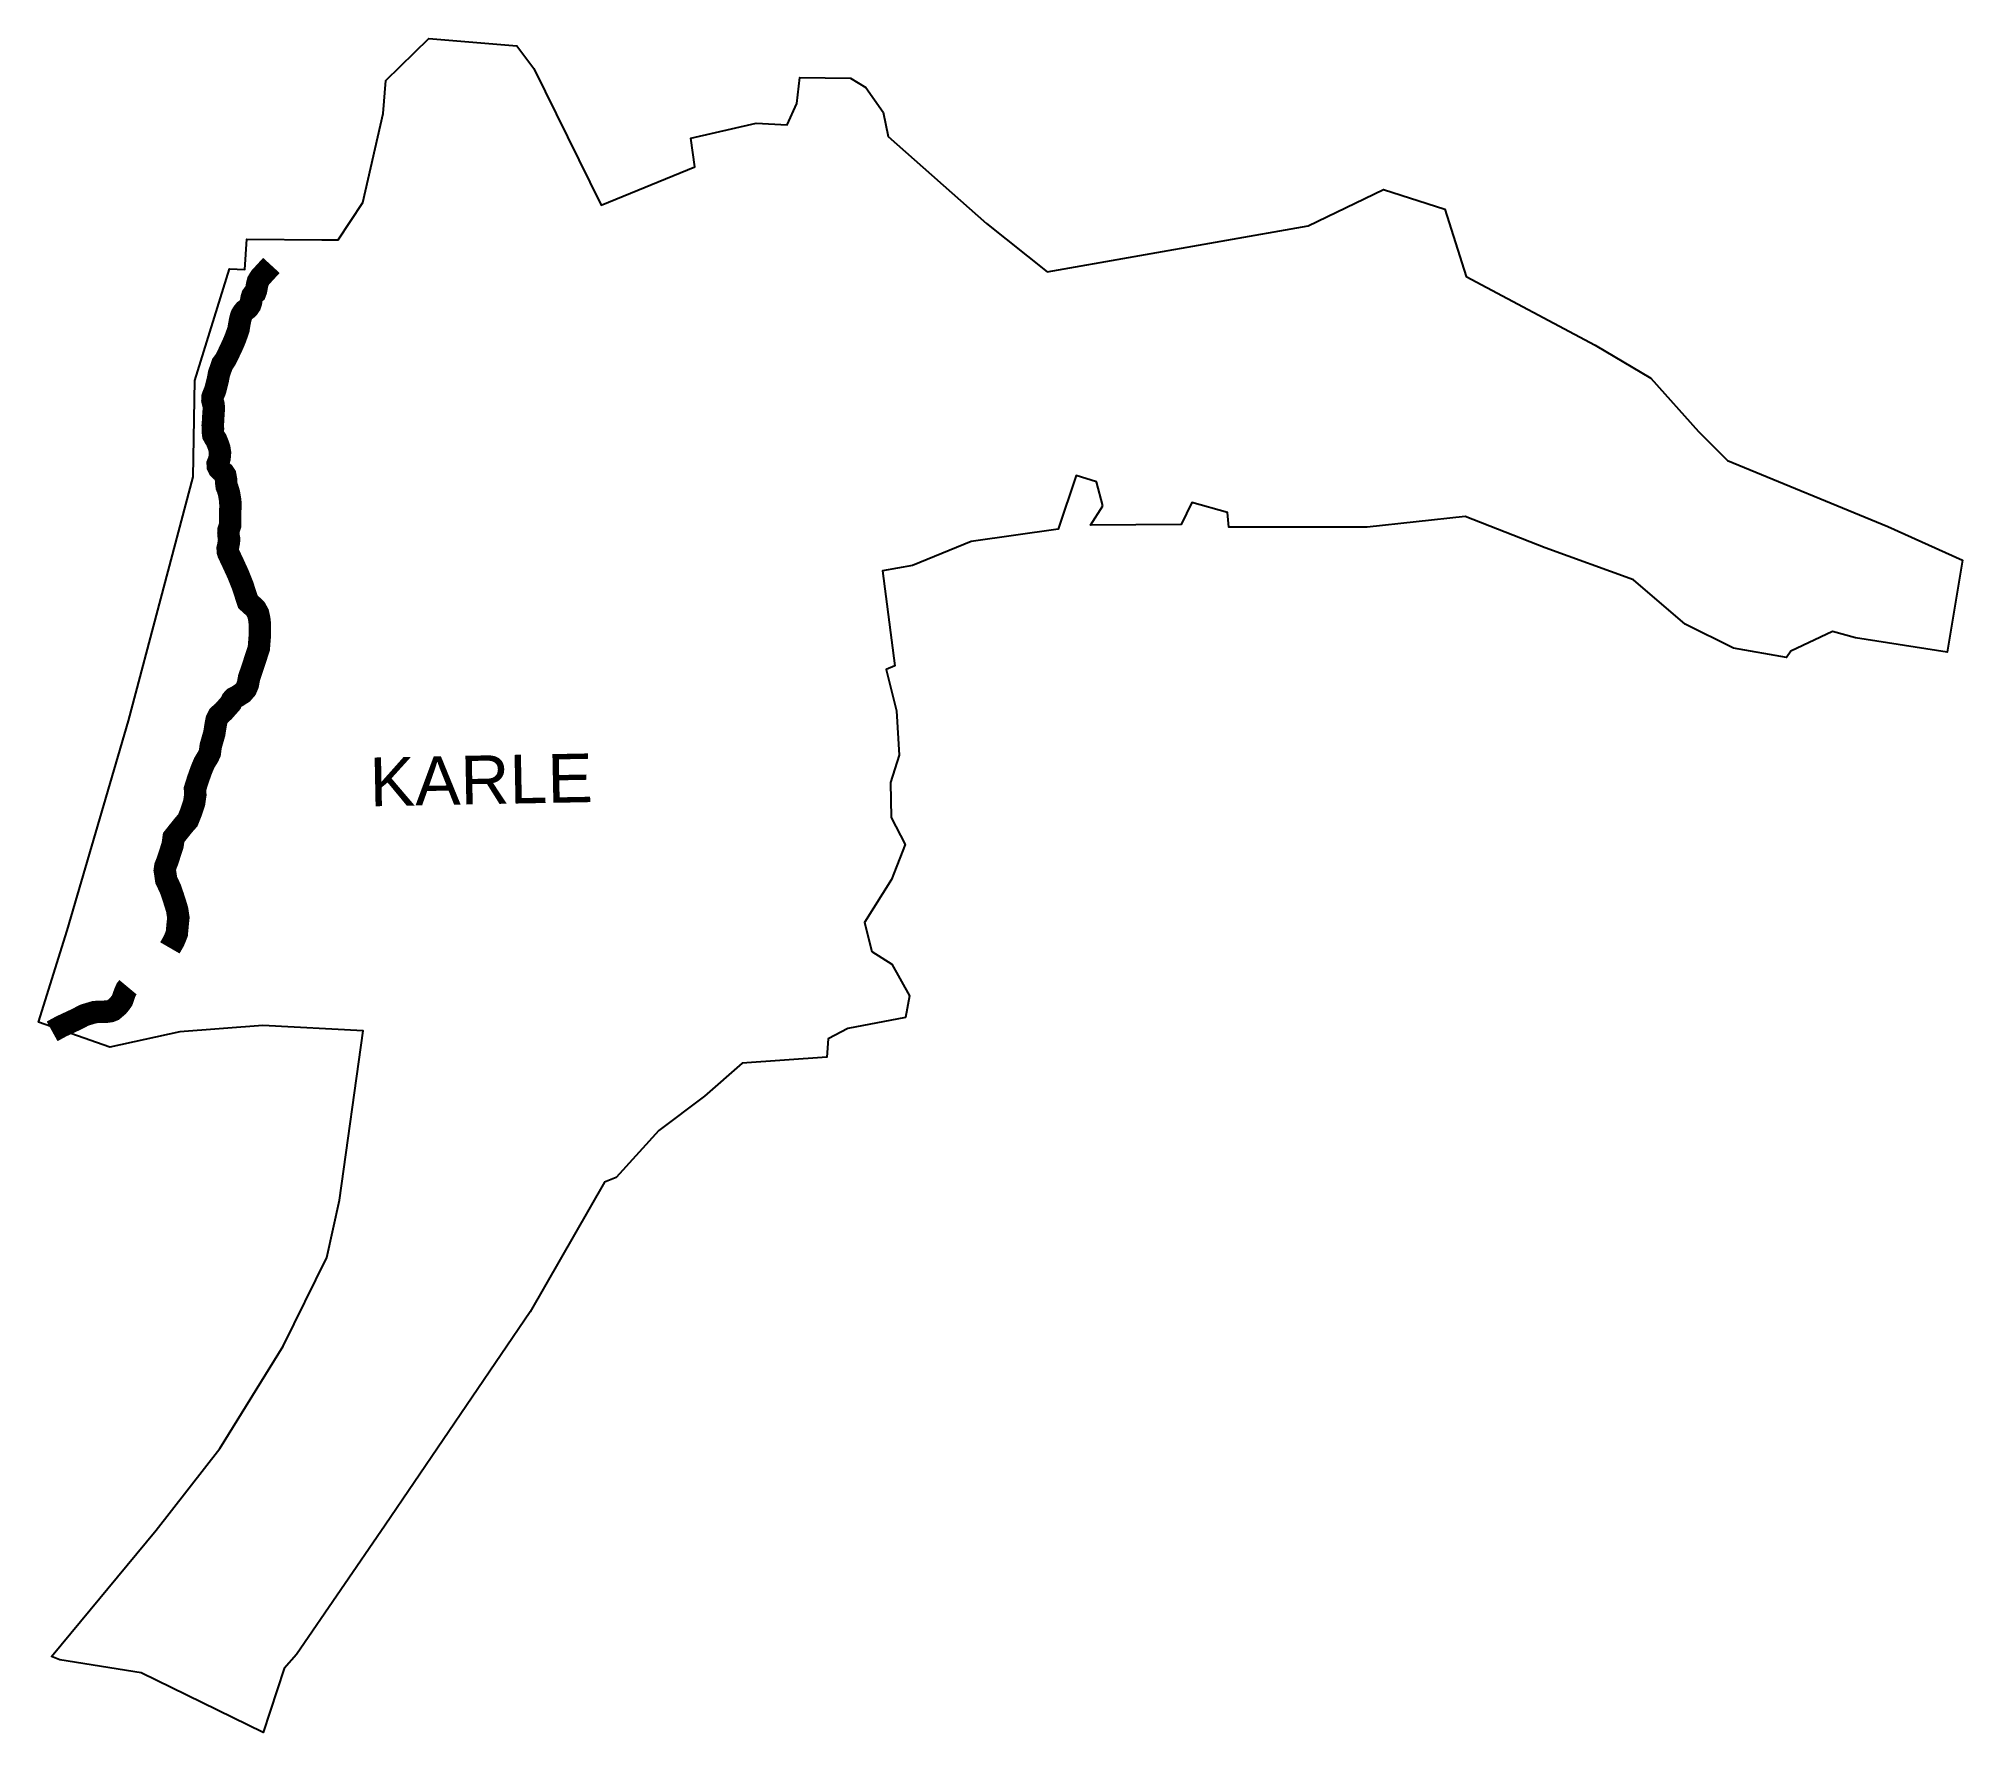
# Model space of a CAD drawing. Header units: metres. Extents: x 286599 to 290893, y 2005491 to 2009272.
import ezdxf

# ---------------------------------------------------------------- set-up
doc = ezdxf.new("R2010")
doc.units = ezdxf.units.M
for name, color, linetype in [('NATURALLY PROTECTED', 3, 'Continuous'), ('village', 4, 'Continuous'), ('VILLAGE NAME', 250, 'Continuous')]:
    doc.layers.add(name, color=color, linetype=linetype)
doc.styles.get("Standard").update_dxf_attribs({"font": 'simplex.shx'})

msp = doc.modelspace()

# ---------------------------------------------------------------- linework, layer by layer
at = {"layer": 'NATURALLY PROTECTED', "flags": 128}
for points in [[(287118.8, 2008765.3, 50, 50, 0), (287118.8, 2008765.3, 50, 50, 0), (287094.2, 2008738.5, 50, 50, 0), (287088.8, 2008729.7, 50, 50, 0), (287087.3, 2008724.2, 50, 50, 0), (287085.9, 2008716.6, 50, 50, 0), (287084.6, 2008709.3, 50, 50, 0), (287082.6, 2008704.1, 50, 50, 0), (287078.5, 2008700.7, 50, 50, 0), (287076.2, 2008697.4, 50, 50, 0), (287074.8, 2008692.9, 50, 50, 0), (287073.9, 2008687.9, 50, 50, 0), (287073.4, 2008682.8, 50, 50, 0), (287071.3, 2008676.8, 50, 50, 0), (287067.7, 2008671.5, 50, 50, 0), (287064.1, 2008668, 50, 50, 0), (287059.5, 2008664.8, 50, 50, 0), (287055.6, 2008660, 50, 50, 0), (287052.7, 2008655.4, 50, 50, 0), (287050.8, 2008650.7, 50, 50, 0), (287049.3, 2008644.7, 50, 50, 0), (287046.9, 2008632.1, 50, 50, 0), (287045.5, 2008623, 50, 50, 0), (287042.5, 2008614, 50, 50, 0), (287039.9, 2008606.8, 50, 50, 0), (287036.9, 2008598.7, 50, 50, 0), (287031.6, 2008586.6, 50, 50, 0), (287024.8, 2008572.1, 50, 50, 0), (287019.1, 2008560.1, 50, 50, 0), (287016.4, 2008555.1, 50, 50, 0), (287013.3, 2008550.4, 50, 50, 0), (287009.2, 2008545, 50, 50, 0), (287007.2, 2008538.8, 50, 50, 0), (287002, 2008524.2, 50, 50, 0), (286999.3, 2008510.2, 50, 50, 0), (286996, 2008496.5, 50, 50, 0), (286993.1, 2008485.7, 50, 50, 0), (286989.2, 2008476.5, 50, 50, 0), (286987.2, 2008471, 50, 50, 0), (286987.1, 2008464.6, 50, 50, 0), (286988.2, 2008459.6, 50, 50, 0), (286989.4, 2008456.4, 50, 50, 0), (286989.9, 2008452.1, 50, 50, 0), (286990.5, 2008448.3, 50, 50, 0), (286990.2, 2008442.7, 50, 50, 0), (286989.3, 2008430.5, 50, 50, 0), (286989, 2008424.1, 50, 50, 0), (286988.7, 2008418, 50, 50, 0), (286987.8, 2008408.2, 50, 50, 0), (286988.5, 2008401.2, 50, 50, 0), (286988.1, 2008394.1, 50, 50, 0), (286989.1, 2008386.7, 50, 50, 0), (286991.8, 2008381.5, 50, 50, 0), (286995.7, 2008375.8, 50, 50, 0), (286999.9, 2008365.5, 50, 50, 0), (287002.6, 2008357.3, 50, 50, 0), (287004.2, 2008347.4, 50, 50, 0), (287003.2, 2008335.2, 50, 50, 0), (287000.9, 2008327.6, 50, 50, 0), (286998.9, 2008322.8, 50, 50, 0), (286999.3, 2008316.8, 50, 50, 0), (287001.8, 2008311.6, 50, 50, 0), (287006.3, 2008307.3, 50, 50, 0), (287012.2, 2008302.5, 50, 50, 0), (287015.9, 2008296.8, 50, 50, 0), (287017.7, 2008286.7, 50, 50, 0), (287018.2, 2008278.8, 50, 50, 0), (287019.1, 2008271.6, 50, 50, 0), (287021.2, 2008266.9, 50, 50, 0), (287024.2, 2008256.9, 50, 50, 0), (287025.5, 2008249.3, 50, 50, 0), (287027.1, 2008239.2, 50, 50, 0), (287027.4, 2008226.5, 50, 50, 0), (287026.6, 2008208.9, 50, 50, 0), (287026.7, 2008195.9, 50, 50, 0), (287026.7, 2008185.3, 50, 50, 0), (287024.9, 2008179.8, 50, 50, 0), (287023.2, 2008175, 50, 50, 0), (287022.8, 2008168.1, 50, 50, 0), (287023.4, 2008160.7, 50, 50, 0), (287024.6, 2008153.9, 50, 50, 0), (287023.8, 2008146.7, 50, 50, 0), (287022.1, 2008137.6, 50, 50, 0), (287021.2, 2008134.1, 50, 50, 0), (287021.5, 2008126.6, 50, 50, 0), (287022.8, 2008122.6, 50, 50, 0), (287029.8, 2008107.8, 50, 50, 0), (287033.2, 2008100.6, 50, 50, 0), (287044.5, 2008076, 50, 50, 0), (287054.6, 2008050.8, 50, 50, 0), (287066.4, 2008014.4, 50, 50, 0), (287074.5, 2008007.2, 50, 50, 0), (287083.7, 2007998.2, 50, 50, 0), (287089, 2007988.7, 50, 50, 0), (287091.8, 2007976.2, 50, 50, 0), (287093.2, 2007963.4, 50, 50, 0), (287093.3, 2007942.9, 50, 50, 0), (287090.8, 2007910.8, 50, 50, 0), (287079.5, 2007876.1, 50, 50, 0), (287068.9, 2007844.4, 50, 50, 0), (287066.3, 2007829.8, 50, 50, 0), (287061.9, 2007819.7, 50, 50, 0), (287054.6, 2007811.2, 50, 50, 0), (287043.6, 2007804, 50, 50, 0), (287035.2, 2007799.6, 50, 50, 0), (287031.3, 2007795.3, 50, 50, 0), (287028.3, 2007788.4, 50, 50, 0), (287012.1, 2007770, 50, 50, 0), (287001.1, 2007760.3, 50, 50, 0), (286996.7, 2007751.5, 50, 50, 0), (286994.9, 2007742.7, 50, 50, 0), (286991.3, 2007720.3, 50, 50, 0), (286983.3, 2007692.3, 50, 50, 0), (286981.4, 2007676.7, 50, 50, 0), (286977.1, 2007668, 50, 50, 0), (286973.3, 2007662, 50, 50, 0), (286969.3, 2007655.4, 50, 50, 0), (286965.4, 2007646.3, 50, 50, 0), (286961.6, 2007636.7, 50, 50, 0), (286954.8, 2007617.6, 50, 50, 0), (286948.3, 2007596.9, 50, 50, 0), (286949.1, 2007583.9, 50, 50, 0), (286946.5, 2007565.8, 50, 50, 0), (286939.4, 2007544.4, 50, 50, 0), (286932.4, 2007526.9, 50, 50, 0), (286923.4, 2007516.7, 50, 50, 0), (286908.6, 2007498.3, 50, 50, 0), (286900.7, 2007488.3, 50, 50, 0), (286898.4, 2007471.6, 50, 50, 0), (286887.2, 2007436.8, 50, 50, 0), (286882.2, 2007424.2, 50, 50, 0), (286880.8, 2007414.8, 50, 50, 0), (286882.4, 2007405.4, 50, 50, 0), (286884.1, 2007393.3, 50, 50, 0), (286893.2, 2007374.4, 50, 50, 0), (286899.1, 2007357.3, 50, 50, 0), (286904.7, 2007339.8, 50, 50, 0), (286908.5, 2007327.1, 50, 50, 0), (286911.2, 2007309.4, 50, 50, 0), (286909.8, 2007296.2, 50, 50, 0), (286907.7, 2007273.6, 50, 50, 0), (286901, 2007257.2, 50, 50, 0), (286892.2, 2007242, 0, 0, 0)], [(286798.8, 2007154.2, 50, 50, 0), (286795.3, 2007150, 50, 50, 0), (286791.3, 2007140.8, 50, 50, 0), (286785.8, 2007124.8, 50, 50, 0), (286781.2, 2007118.4, 50, 50, 0), (286776.4, 2007112.5, 50, 50, 0), (286765.3, 2007103, 50, 50, 0), (286759.7, 2007100.7, 50, 50, 0), (286751.8, 2007099.6, 50, 50, 0), (286742.3, 2007099.5, 50, 50, 0), (286724.4, 2007098.7, 50, 50, 0), (286701.3, 2007091.8, 50, 50, 0), (286685.5, 2007083.4, 50, 50, 0), (286649.3, 2007066.5, 50, 50, 0), (286637.1, 2007059.8, 50, 50, 0), (286629.5, 2007055.6, 50, 50, 0)]]:
    msp.add_lwpolyline(points, format="xyseb", dxfattribs=at)
at = {"layer": 'village'}
msp.add_polyline3d([(288974.4, 2008228.3, 0), (288960.5, 2008282.3, 0), (288915.1, 2008296.5, 0), (288874.7, 2008176.6, 0), (288680.7, 2008149.4, 0), (288549.3, 2008095.7, 0), (288482.4, 2008083.4, 0), (288510.2, 2007871.2, 0), (288491, 2007863, 0), (288513.8, 2007771.2, 0), (288519.5, 2007672.5, 0), (288500.7, 2007610.8, 0), (288502.2, 2007533.3, 0), (288532.9, 2007472.9, 0), (288502.9, 2007394.8, 0), (288442.1, 2007298.8, 0), (288458.5, 2007233.9, 0), (288503.6, 2007205.7, 0), (288542.6, 2007135, 0), (288533.7, 2007086.5, 0), (288405.6, 2007062.2, 0), (288361.4, 2007039.2, 0), (288358.6, 2006998.3, 0), (288169.2, 2006984.5, 0), (288085.5, 2006910.8, 0), (287983.6, 2006834.3, 0), (287888.6, 2006729.6, 0), (287862.5, 2006719.1, 0), (287696.2, 2006429.9, 0), (287373, 2005953.6, 0), (287174.7, 2005665, 0), (287147.4, 2005633.2, 0), (287100.2, 2005490.6, 0), (286828.3, 2005624, 0), (286646.3, 2005653, 0), (286627.7, 2005660.6, 0), (286861.8, 2005942.5, 0), (287003.7, 2006124.6, 0), (287145, 2006352.8, 0), (287242.4, 2006550.6, 0), (287270.9, 2006678.9, 0), (287323.3, 2007057, 0), (287099.5, 2007069, 0), (286914.6, 2007054.7, 0), (286758, 2007020.7, 0), (286599, 2007075.8, 0), (286663, 2007281, 0), (286799.7, 2007748.7, 0), (286944.6, 2008293.5, 0), (286947.8, 2008508.2, 0), (287025, 2008757.8, 0), (287059.3, 2008756.4, 0), (287064, 2008824.1, 0), (287231.2, 2008822.7, 0), (287268.1, 2008822.4, 0), (287322.9, 2008905.4, 0), (287368.6, 2009104.5, 0), (287374, 2009178.2, 0), (287470, 2009271.8, 0), (287666.3, 2009255.7, 0), (287704.5, 2009205, 0), (287854.5, 2008899.6, 0), (288063.7, 2008985.2, 0), (288054.8, 2009049.6, 0), (288200.7, 2009083, 0), (288270, 2009079.3, 0), (288291.5, 2009126.7, 0), (288298.5, 2009184.7, 0), (288411, 2009183.2, 0), (288445.8, 2009162.4, 0), (288484, 2009107.4, 0), (288495.6, 2009053.2, 0), (288714.5, 2008859.2, 0), (288850, 2008751.3, 0), (289432.5, 2008853.3, 0), (289600.7, 2008935, 0), (289737.9, 2008890.7, 0), (289785.1, 2008740.6, 0), (290073.2, 2008587.6, 0), (290197.3, 2008513.3, 0), (290303.6, 2008394.5, 0), (290368.7, 2008330.1, 0), (290726.3, 2008182.8, 0), (290892.9, 2008107.5, 0), (290858.4, 2007902.3, 0), (290653.9, 2007934.2, 0), (290603.1, 2007948.2, 0), (290509.8, 2007904.5, 0), (290499.9, 2007890, 0), (290382.1, 2007911.3, 0), (290274.3, 2007964.6, 0), (290158.8, 2008063.7, 0), (289961.7, 2008134.9, 0), (289782.7, 2008204.9, 0), (289564.4, 2008181, 0), (289255.4, 2008180.7, 0), (289252.4, 2008213.8, 0), (289173.1, 2008236.2, 0), (289149.2, 2008187, 0), (288947, 2008185.2, 0)], close=True, dxfattribs=at)

# ---------------------------------------------------------------- texts
at = {"layer": 'VILLAGE NAME', "insert": (287336.8, 2007666.6), "char_height": 108.748, "attachment_point": 1, "rotation": 1.1028}
msp.add_mtext_dynamic_manual_height_columns('{\\fArial|b0|i0|c0|p34;KARLE}', width=726.929, gutter_width=543.7, heights=[0], dxfattribs=at)

doc.saveas('drawing.dxf')
